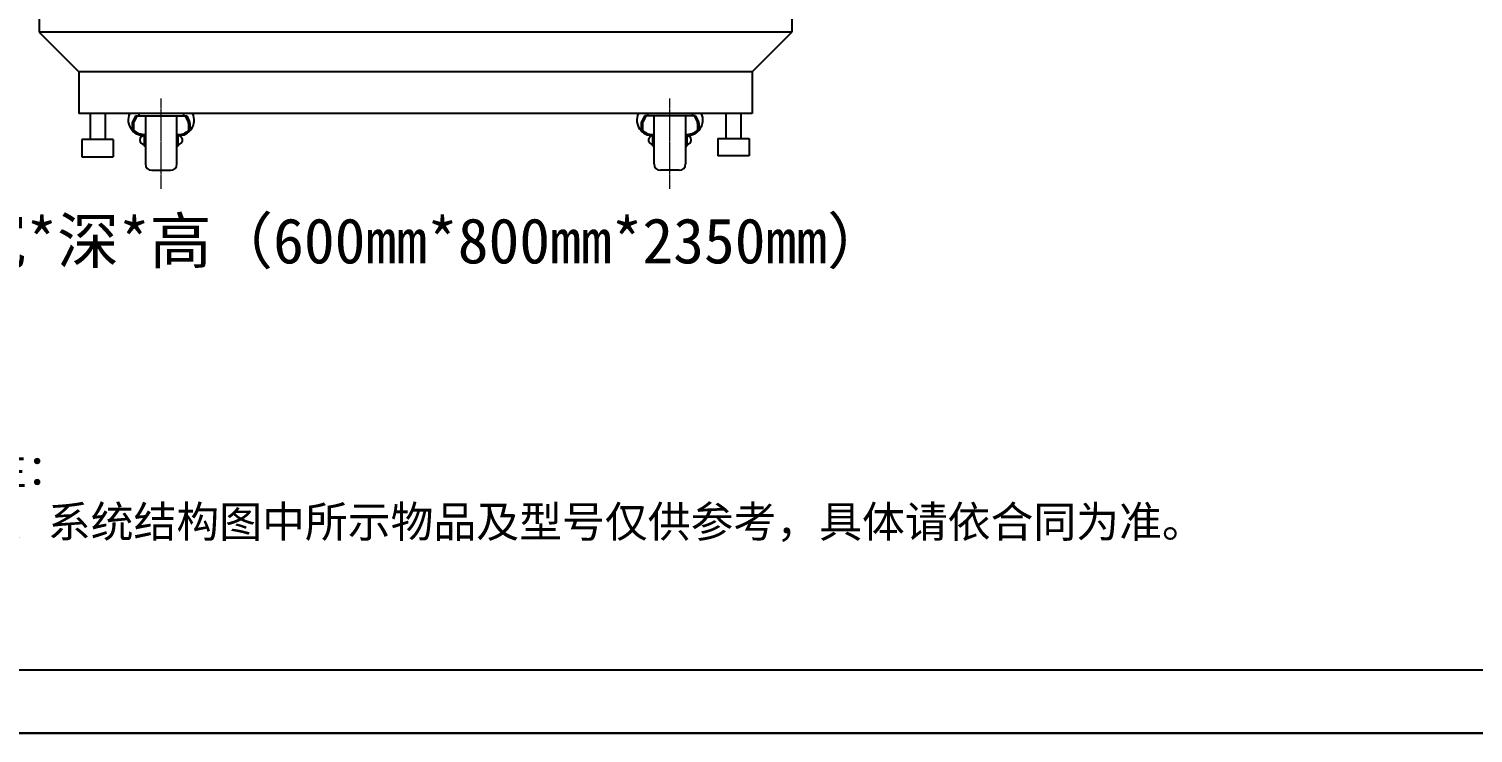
# Model space of a CAD drawing. Extents: x -75138 to 15640, y -12340 to 70479.
# Drawn here: x 3699 to 4848, y -3430 to -2869 of the extents above; entities that cross this region are included whole.
import ezdxf
from ezdxf.enums import TextEntityAlignment as Align

# ---------------------------------------------------------------- set-up
doc = ezdxf.new("R2010")
doc.units = 0
doc.linetypes.add('CENTER', pattern=[2, 1.25, -0.25, 0.25, -0.25])
doc.linetypes.add('PHANTOM2', pattern=[1.25, 0.625, -0.125, 0.125, -0.125, 0.125, -0.125])
doc.layers.get('0').update_dxf_attribs({"linetype": 'CONTINUOUS'})
doc.layers.add('中心线', color=1, linetype='CENTER', lineweight=18)
doc.layers.add('假设轮廓', color=4, linetype='PHANTOM2')
doc.layers.add('轮廓线', color=7, linetype='CONTINUOUS')
doc.styles.get("Standard").update_dxf_attribs({"font": 'SIMFANG.TTF'})
doc.styles.add('仿宋3.5', font='SIMFANG.TTF', dxfattribs={"width": 0.7, "height": 3.5})

# ---------------------------------------------------------------- blocks, each defined once
blk = doc.blocks.new('图框')
for p, q in [((3441.05, 1456.74), (3861.05, 1456.74)), ((3861.05, 1159.74), (3441.05, 1159.74))]:
    blk.add_line(p, q)
at = {"color": 1, "lineweight": -3}
blk.add_line((3856.05, 1164.74), (3466.05, 1164.74), dxfattribs=at)
at = {"style": '仿宋3.5', "width": 0.8}
for tag, p in [('车站站名', (3771.33, 1184.32)), ('图纸名称', (3771.41, 1173.86))]:
    blk.add_attdef(tag, text='', height=4, dxfattribs=at).set_placement(p, align=Align.MIDDLE)

msp = doc.modelspace()

# ---------------------------------------------------------------- linework, layer by layer
for p, q in [((3707.3, -669), (3707.3, -2872)), ((4306.3, -669), (4306.3, -2872)), ((3738.8, -2872), (3707.3, -2872)), ((3707.3, -2872), (3738.8, -2903.5)), ((4306.3, -2872), (3738.8, -2872)), ((4274.8, -2903.5), (4306.3, -2872)), ((3738.8, -2903.5), (3738.8, -2936.9)), ((4274.8, -2903.5), (3738.8, -2903.5)), ((4274.8, -2903.5), (4274.8, -2936.9)), ((4274.8, -2936.9), (3738.8, -2936.9)), ((3747.8, -2936.9), (3747.8, -2957.4)), ((3759.8, -2936.9), (3759.8, -2957.4)), ((3783.9, -2938.7), (3781.6, -2943.6)), ((3785, -2938.7), (3782.6, -2943.8)), ((3783.9, -2938.7), (3824.7, -2938.7)), ((3786.5, -2936.9), (3786.5, -2938.7)), ((3822.2, -2936.9), (3822.2, -2938.7)), ((3823.6, -2938.7), (3826, -2943.8)), ((3824.7, -2938.7), (3826.9, -2943.4)), ((4189, -2938.7), (4186.7, -2943.4)), ((4190.1, -2938.7), (4187.6, -2943.8)), ((4229.7, -2938.7), (4189, -2938.7)), ((4191.4, -2936.9), (4191.4, -2938.7)), ((4227.2, -2936.9), (4227.2, -2938.7)), ((4228.6, -2938.7), (4231.1, -2943.8)), ((4229.7, -2938.7), (4232.1, -2943.6)), ((4253.8, -2936.9), (4253.8, -2956.6)), ((4265.8, -2936.9), (4265.8, -2956.6)), ((3781.4, -2944.4), (3781.4, -2950.3)), ((3782.4, -2944.7), (3782.4, -2949.9)), ((3826.2, -2944.7), (3826.2, -2950.1)), ((3827.2, -2944.7), (3827.2, -2950.6)), ((4186.4, -2944.7), (4186.4, -2950.6)), ((4187.4, -2944.7), (4187.4, -2950.1)), ((4231.3, -2944.7), (4231.3, -2949.9)), ((4232.3, -2944.4), (4232.3, -2950.3)), ((3741.3, -2957.4), (3741.3, -2971.3)), ((3766.3, -2957.4), (3741.3, -2957.4)), ((3766.3, -2957.4), (3766.3, -2971.3)), ((3791.9, -2962.8), (3790.9, -2962.8)), ((3817.9, -2962.8), (3816.9, -2962.8)), ((4195.7, -2962.8), (4196.7, -2962.8)), ((4221.7, -2962.8), (4222.7, -2962.8)), ((4247.3, -2956.6), (4247.3, -2970.6)), ((4247.3, -2956.6), (4272.3, -2956.6)), ((4272.3, -2956.6), (4272.3, -2970.6)), ((3741.3, -2971.3), (3766.3, -2971.3)), ((4272.3, -2970.6), (4247.3, -2970.6))]:
    msp.add_line(p, q)
at = {"color": 7, "linetype": 'Continuous'}
for p, q in [((3791.9, -2938.7), (3791.9, -2976.9)), ((3816.9, -2976.9), (3816.9, -2938.7)), ((4196.7, -2976.9), (4196.7, -2938.7)), ((4221.7, -2938.7), (4221.7, -2976.9)), ((3790.9, -2954.4), (3790.9, -2962.8)), ((3817.9, -2962.8), (3817.9, -2954.5)), ((4195.7, -2962.8), (4195.7, -2954.5)), ((4222.7, -2954.4), (4222.7, -2962.8)), ((3796.9, -2981.9), (3811.9, -2981.9)), ((4216.7, -2981.9), (4201.7, -2981.9))]:
    msp.add_line(p, q, dxfattribs=at)
for centre, radius, start, end in [((3790.6, -2942), 12.4, 156.0668, 271.5113), ((3818.2, -2942), 12.5, 268.9529, 23.8425), ((4195.5, -2942), 12.5, 156.1575, 271.0471), ((4223.1, -2942), 12.4, 268.4887, 23.9332), ((3783.4, -2944.4), 2, 153.9899, 180), ((3784.4, -2944.7), 2, 153.9899, 180), ((3790.6, -2942), 11.4, 223.9454, 276.665), ((3818.2, -2942), 11.5, 263.8627, 314.671), ((3824.2, -2944.7), 2, 0, 26.0101), ((3824.2, -2944.7), 3, 0, 26.0101), ((4189.4, -2944.7), 3, 153.9899, 180), ((4189.4, -2944.7), 2, 153.9899, 180), ((4195.5, -2942), 11.5, 225.329, 276.1373), ((4223.1, -2942), 11.4, 263.335, 316.0546), ((4229.3, -2944.7), 2, 0, 26.0101), ((4230.3, -2944.4), 2, 0, 26.0101), ((3790.9, -2957.9), 3.52, 90.0059, 269.9941), ((3817.9, -2958), 3.52, 269.668, 90.332), ((4195.7, -2958), 3.52, 89.668, 270.332), ((4222.7, -2957.9), 3.52, 270.0059, 89.9941)]:
    msp.add_arc(centre, radius, start, end)
for centre, start, end in [((3796.9, -2976.9), 180, 270), ((3811.9, -2976.9), 270, 0), ((4201.7, -2976.9), 180, 270), ((4216.7, -2976.9), 270, 0)]:
    msp.add_arc(centre, 5, start, end, dxfattribs=at)
at = {"layer": '中心线'}
for p, q in [((3804.4, -2996.7), (3804.4, -2924.9)), ((4209.2, -2996.7), (4209.2, -2924.9))]:
    msp.add_line(p, q, dxfattribs=at)

# ---------------------------------------------------------------- block references
at = {"zscale": 10.00048635606581}
for p, xscale, yscale in [((-31372.5, -15027.9), 10.00048635606578, 10.00048635606578), ((-31372.7, -17998), 10.00048635606572, 10.00048635606618)]:
    msp.add_blockref('图框', p, dxfattribs=dict(at, xscale=xscale, yscale=yscale))

# ---------------------------------------------------------------- texts
at = {"layer": '假设轮廓', "color": 7, "linetype": 'ByBlock', "insert": (3648.1, -3020.1), "char_height": 36, "width": 754.57, "attachment_point": 1}
msp.add_mtext('宽*深*高（600mm*800mm*2350mm）', dxfattribs=at)
at = {"layer": '轮廓线', "insert": (3663.1, -3207.5), "char_height": 25, "width": 8341.017, "attachment_point": 1}
msp.add_mtext('注：\\P1、系统结构图中所示物品及型号仅供参考，具体请依合同为准。', dxfattribs=at)

doc.saveas('drawing.dxf')
